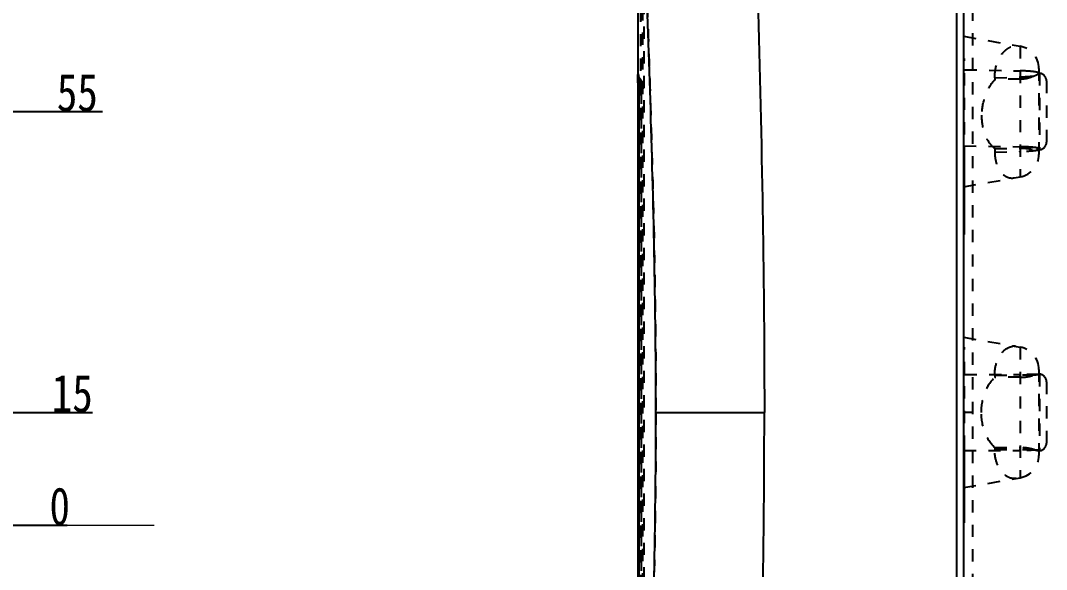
# Model space of a CAD drawing. Header units: millimetres. Extents: x 1937 to 4271, y -9032 to 1737.
# Drawn here: x 2941.5 to 3077.9, y -2422.4 to -2349.4 of the extents above; entities that cross this region are included whole.
import ezdxf

# ---------------------------------------------------------------- set-up
doc = ezdxf.new("R2010")
doc.units = ezdxf.units.MM
doc.header["$LTSCALE"] = 16.335
doc.header["$PDMODE"] = 3
doc.header["$PDSIZE"] = 0.3125
doc.linetypes.add('CENTER', pattern=[0.6, 0.375, -0.075, 0.075, -0.075])
doc.linetypes.add('HIDDEN', pattern=[0.2, 0.1, -0.1])
doc.layers.get('0').update_dxf_attribs({"linetype": 'CONTINUOUS'})
doc.layers.get('Defpoints').update_dxf_attribs({"linetype": 'CONTINUOUS'})
doc.layers.add('center', color=1, linetype='CENTER', lineweight=9)
doc.layers.add('DEFAULT_2', color=8, linetype='HIDDEN')
doc.layers.add('dim', color=3, linetype='CONTINUOUS')
doc.styles.get("Standard").update_dxf_attribs({"font": 'txt', "width": 0.8})
doc.dimstyles.new('副本 ISO-25-1', dxfattribs={"dimtxt": 10, "dimasz": 10, "dimexe": 0, "dimexo": 0, "dimgap": 0, "dimtad": 1, "dimtxsty": 'Standard', "dimcen": 0, "dimclrd": 6, "dimclre": 6, "dimclrt": 4, "dimazin": 0, "dimtfac": 1, "dimtofl": 0, "dimtmove": 0, "dimatfit": 3, "dimfxl": 0, "dimarcsym": 0})

# ---------------------------------------------------------------- blocks, each defined once
blk = doc.blocks.new('*D89')
at = {"layer": 'Defpoints', "color": 0}
for p in [(2716.05, -2416.5), (2911.87, -2416.5), (2945.69, -2416.5)]:
    blk.add_point(p, dxfattribs=at)
at = {"layer": 'dim', "color": 6, "lineweight": -2}
blk.add_line((2911.87, -2416.5), (2947.69, -2416.5), dxfattribs=at)
at = {"layer": 'dim', "color": 4, "insert": (2946.69, -2414), "char_height": 5, "attachment_point": 5}
blk.add_mtext('0', dxfattribs=at)
blk = doc.blocks.new('*D90')
at = {"layer": 'Defpoints', "color": 0}
for p in [(2888.26, -2401.5, 0), (2945.69, -2401.5), (2716.05, -2416.5)]:
    blk.add_point(p, dxfattribs=at)
at = {"layer": 'dim', "color": 6, "lineweight": -2}
blk.add_line((2888.26, -2401.5), (2951.03, -2401.5), dxfattribs=at)
at = {"layer": 'dim', "color": 4, "insert": (2948.36, -2399), "char_height": 5, "attachment_point": 5}
blk.add_mtext('15', dxfattribs=at)
blk = doc.blocks.new('*D91')
at = {"layer": 'Defpoints', "color": 0}
for p in [(2887.01, -2361.5), (2945.69, -2361.5), (2716.05, -2416.5)]:
    blk.add_point(p, dxfattribs=at)
at = {"layer": 'dim', "color": 6, "lineweight": -2}
blk.add_line((2887.01, -2361.5), (2952.36, -2361.5), dxfattribs=at)
at = {"layer": 'dim', "color": 4, "insert": (2949.03, -2359), "char_height": 5, "attachment_point": 5}
blk.add_mtext('55', dxfattribs=at)
blk = doc.blocks.new('*D92')
at = {"layer": 'Defpoints', "color": 0}
for p in [(2887.34, -2339.5), (2945.69, -2339.5), (2716.05, -2416.5)]:
    blk.add_point(p, dxfattribs=at)
at = {"layer": 'dim', "color": 6, "lineweight": -2}
blk.add_line((2887.34, -2339.5), (2952.36, -2339.5), dxfattribs=at)
at = {"layer": 'dim', "color": 4, "insert": (2949.03, -2337), "char_height": 5, "attachment_point": 5}
blk.add_mtext('77', dxfattribs=at)
blk = doc.blocks.new('*D93')
at = {"layer": 'Defpoints', "color": 0}
for p in [(2880.06, -2322.5), (2945.69, -2322.5), (2716.05, -2416.5)]:
    blk.add_point(p, dxfattribs=at)
at = {"layer": 'dim', "color": 6, "lineweight": -2}
blk.add_line((2880.06, -2322.5), (2952.36, -2322.5), dxfattribs=at)
at = {"layer": 'dim', "color": 4, "insert": (2949.03, -2320), "char_height": 5, "attachment_point": 5}
blk.add_mtext('94', dxfattribs=at)
blk = doc.blocks.new('*D94')
at = {"layer": 'Defpoints', "color": 0}
for p in [(2858.7, -2291.5), (2945.69, -2291.5), (2716.05, -2416.5)]:
    blk.add_point(p, dxfattribs=at)
at = {"layer": 'dim', "color": 6, "lineweight": -2}
blk.add_line((2858.7, -2291.5), (2955.03, -2291.5), dxfattribs=at)
at = {"layer": 'dim', "color": 4, "insert": (2950.36, -2289), "char_height": 5, "attachment_point": 5}
blk.add_mtext('125', dxfattribs=at)
blk = doc.blocks.new('*D95')
at = {"layer": 'Defpoints', "color": 0}
for p in [(2719.37, -2248.5), (2945.69, -2248.5), (2716.05, -2416.5)]:
    blk.add_point(p, dxfattribs=at)
at = {"layer": 'dim', "color": 6, "lineweight": -2}
blk.add_line((2719.37, -2248.5), (2955.03, -2248.5), dxfattribs=at)
at = {"layer": 'dim', "color": 4, "insert": (2950.36, -2246), "char_height": 5, "attachment_point": 5}
blk.add_mtext('168', dxfattribs=at)
blk = doc.blocks.new('*D96')
at = {"layer": 'Defpoints', "color": 0}
for p in [(2779.13, -2250.5), (2945.69, -2255.89), (2716.05, -2416.5)]:
    blk.add_point(p, dxfattribs=at)
at = {"layer": 'dim', "color": 6, "lineweight": -2}
for p, q in [((2779.13, -2250.5), (2937.69, -2250.5)), ((2937.69, -2250.5), (2941.69, -2255.89)), ((2941.69, -2255.89), (2955.03, -2255.89))]:
    blk.add_line(p, q, dxfattribs=at)
at = {"layer": 'dim', "color": 4, "insert": (2950.36, -2253.39), "char_height": 5, "attachment_point": 5}
blk.add_mtext('166', dxfattribs=at)
blk = doc.blocks.new('*D97')
at = {"layer": 'Defpoints', "color": 0}
for p in [(2887.26, -2226.5, 0), (2945.69, -2226.5), (2716.05, -2416.5)]:
    blk.add_point(p, dxfattribs=at)
at = {"layer": 'dim', "color": 6, "lineweight": -2}
blk.add_line((2887.26, -2226.5), (2954.36, -2226.5), dxfattribs=at)
at = {"layer": 'dim', "color": 4, "insert": (2950.03, -2224), "char_height": 5, "attachment_point": 5}
blk.add_mtext('190', dxfattribs=at)
blk = doc.blocks.new('*D98')
at = {"layer": 'Defpoints', "color": 0}
for p in [(2716.05, -2416.5), (2888.22, -2438.5), (2945.69, -2438.5)]:
    blk.add_point(p, dxfattribs=at)
at = {"layer": 'dim', "color": 6, "lineweight": -2}
blk.add_line((2888.22, -2438.5), (2952.36, -2438.5), dxfattribs=at)
at = {"layer": 'dim', "color": 4, "insert": (2949.03, -2436), "char_height": 5, "attachment_point": 5}
blk.add_mtext('22', dxfattribs=at)
blk = doc.blocks.new('*D99')
at = {"layer": 'Defpoints', "color": 0}
for p in [(2716.05, -2416.5), (2882.14, -2472.5), (2945.69, -2472.5)]:
    blk.add_point(p, dxfattribs=at)
at = {"layer": 'dim', "color": 6, "lineweight": -2}
blk.add_line((2882.14, -2472.5), (2952.36, -2472.5), dxfattribs=at)
at = {"layer": 'dim', "color": 4, "insert": (2949.03, -2470), "char_height": 5, "attachment_point": 5}
blk.add_mtext('56', dxfattribs=at)
blk = doc.blocks.new('*D100')
at = {"layer": 'Defpoints', "color": 0}
for p in [(2716.05, -2416.5), (2903.62, -2488.5), (2945.69, -2488.5)]:
    blk.add_point(p, dxfattribs=at)
at = {"layer": 'dim', "color": 6, "lineweight": -2}
blk.add_line((2903.62, -2488.5), (2952.36, -2488.5), dxfattribs=at)
at = {"layer": 'dim', "color": 4, "insert": (2949.03, -2486), "char_height": 5, "attachment_point": 5}
blk.add_mtext('72', dxfattribs=at)
blk = doc.blocks.new('*D101')
at = {"layer": 'Defpoints', "color": 0}
for p in [(2716.05, -2416.5), (2863.05, -2504.5), (2945.69, -2504.5)]:
    blk.add_point(p, dxfattribs=at)
at = {"layer": 'dim', "color": 6, "lineweight": -2}
blk.add_line((2863.05, -2504.5), (2952.36, -2504.5), dxfattribs=at)
at = {"layer": 'dim', "color": 4, "insert": (2949.03, -2502), "char_height": 5, "attachment_point": 5}
blk.add_mtext('88', dxfattribs=at)
blk = doc.blocks.new('*D102')
at = {"layer": 'Defpoints', "color": 0}
for p in [(2716.05, -2416.5), (2834.05, -2526.5), (2945.69, -2526.5)]:
    blk.add_point(p, dxfattribs=at)
at = {"layer": 'dim', "color": 6, "lineweight": -2}
blk.add_line((2834.05, -2526.5), (2953.03, -2526.5), dxfattribs=at)
at = {"layer": 'dim', "color": 4, "insert": (2949.36, -2524), "char_height": 5, "attachment_point": 5}
blk.add_mtext('110', dxfattribs=at)
blk = doc.blocks.new('*D103')
at = {"layer": 'Defpoints', "color": 0}
for p in [(2716.05, -2416.5), (2756.05, -2540), (2945.69, -2545.59)]:
    blk.add_point(p, dxfattribs=at)
at = {"layer": 'dim', "color": 6, "lineweight": -2}
for p, q in [((2756.05, -2540), (2937.69, -2540)), ((2937.69, -2540), (2941.69, -2545.59)), ((2941.69, -2545.59), (2961.03, -2545.59))]:
    blk.add_line(p, q, dxfattribs=at)
at = {"layer": 'dim', "color": 4, "insert": (2953.36, -2542.67), "char_height": 5, "attachment_point": 5}
blk.add_mtext('123,5', dxfattribs=at)
blk = doc.blocks.new('*D104')
at = {"layer": 'Defpoints', "color": 0}
for p in [(2716.05, -2416.5), (2791.62, -2537), (2945.69, -2537)]:
    blk.add_point(p, dxfattribs=at)
at = {"layer": 'dim', "color": 6, "lineweight": -2}
blk.add_line((2791.62, -2537), (2960.36, -2537), dxfattribs=at)
at = {"layer": 'dim', "color": 4, "insert": (2953.03, -2534.09), "char_height": 5, "attachment_point": 5}
blk.add_mtext('120,5', dxfattribs=at)
blk = doc.blocks.new('*D105')
at = {"layer": 'Defpoints', "color": 0}
for p in [(2716.05, -2416.5), (2911.87, -2566.5), (2945.69, -2566.5)]:
    blk.add_point(p, dxfattribs=at)
at = {"layer": 'dim', "color": 6, "lineweight": -2}
blk.add_line((2911.87, -2566.5), (2954.36, -2566.5), dxfattribs=at)
at = {"layer": 'dim', "color": 4, "insert": (2950.03, -2564), "char_height": 5, "attachment_point": 5}
blk.add_mtext('150', dxfattribs=at)
blk = doc.blocks.new('*D106')
at = {"layer": 'Defpoints', "color": 0}
for p in [(2716.05, -2416.5), (2899.85, -2606.5, 0), (2945.69, -2606.5)]:
    blk.add_point(p, dxfattribs=at)
at = {"layer": 'dim', "color": 6, "lineweight": -2}
blk.add_line((2899.85, -2606.5), (2954.36, -2606.5), dxfattribs=at)
at = {"layer": 'dim', "color": 4, "insert": (2950.03, -2604), "char_height": 5, "attachment_point": 5}
blk.add_mtext('190', dxfattribs=at)

msp = doc.modelspace()

# ---------------------------------------------------------------- linework, layer by layer
at = {"color": 7, "linetype": 'Continuous'}
for p, q in [((3066.939, -2572.663), (3066.939, -2272.794)), ((3066.013, -2521.959), (3066.013, -2281.056)), ((3023.581, -2315.401), (3023.581, -2487.606)), ((3023.704, -2357.471), (3023.714, -2357.774)), ((3023.625, -2358.856), (3023.582, -2358.856)), ((3023.727, -2358.487), (3023.728, -2358.856)), ((3023.727, -2358.856), (3023.727, -2444.151)), ((3023.727, -2358.856), (3023.729, -2358.856)), ((3067.039, -2367.832), (3066.939, -2367.832)), ((3067.039, -2377.832), (3067.039, -2367.832)), ((3067.039, -2377.832), (3066.939, -2377.832)), ((3025.99, -2401.503), (3040.413, -2401.503)), ((3067.039, -2406.193), (3066.939, -2406.193)), ((3067.039, -2416.193), (3067.039, -2406.193)), ((3067.039, -2416.193), (3066.939, -2416.193))]:
    msp.add_line(p, q, dxfattribs=at)
for points in [[(3023.656, -2356.723), (3023.655, -2356.716), (3023.659, -2356.75), (3023.669, -2356.85), (3023.68, -2357.006), (3023.692, -2357.214), (3023.704, -2357.471)], [(3023.714, -2357.774), (3023.722, -2358.115), (3023.727, -2358.487)]]:
    msp.add_lwpolyline(points, dxfattribs=at)
for centre, radius, start, end in [((3120.289, -2358.147), 96.706, 179.53597, 179.93548), ((3379.676, -2358.748), 356.094, 179.88576, 180.01745), ((2990.431, -2358.705), 33.298, 1.10937, 1.68812)]:
    msp.add_arc(centre, radius, start, end, dxfattribs=at)
for points, knots in [([(3039.486, -2344.793), (3039.751, -2354.213), (3040.1, -2368.37), (3040.369, -2387.275), (3040.414, -2396.758), (3040.414, -2401.503)], [0, 0, 0, 0, 0.4984172, 0.7490119, 1, 1, 1, 1]), ([(3025.99, -2401.503), (3025.99, -2396.965), (3025.86, -2378.895), (3025.312, -2360.831), (3024.827, -2347.309)], [0, 0, 0, 0, 0.2511772, 1, 1, 1, 1]), ([(3023.607, -2356.575), (3023.598, -2356.674), (3023.591, -2356.937), (3023.587, -2357.2), (3023.586, -2357.363)], [0, 0, 0, 0, 0.3784287, 1, 1, 1, 1]), ([(3023.651, -2356.616), (3023.648, -2356.589), (3023.644, -2356.551), (3023.633, -2356.517), (3023.63, -2356.5), (3023.618, -2356.502), (3023.616, -2356.519), (3023.61, -2356.542), (3023.609, -2356.563), (3023.607, -2356.575)], [0, 0, 0, 0, 0.4152984, 0.5337115, 0.5959344, 0.623335, 0.6910429, 0.8158161, 1, 1, 1, 1]), ([(3023.714, -2357.724), (3023.707, -2357.498), (3023.692, -2357.128), (3023.669, -2356.759), (3023.651, -2356.616)], [0, 0, 0, 0, 0.6111773, 1, 1, 1, 1]), ([(3023.729, -2358.856), (3023.729, -2358.789), (3023.728, -2358.524), (3023.726, -2358.258), (3023.722, -2358.06)], [0, 0, 0, 0, 0.2533866, 1, 1, 1, 1]), ([(3024.827, -2455.698), (3024.988, -2451.213), (3025.602, -2433.155), (3025.99, -2415.085), (3025.99, -2401.503)], [0, 0, 0, 0, 0.2483536, 1, 1, 1, 1]), ([(3039.486, -2458.214), (3039.751, -2448.794), (3040.1, -2434.637), (3040.369, -2415.732), (3040.414, -2406.249), (3040.414, -2401.503)], [0, 0, 0, 0, 0.4984172, 0.7490119, 1, 1, 1, 1])]:
    msp.add_open_spline(points, degree=3, knots=knots, dxfattribs=at)
at = {"layer": 'center', "color": 1, "linetype": 'CENTER', "ltscale": 2.674503}
msp.add_line((2471.045, -2416.503), (2961.045, -2416.503), dxfattribs=at)
at = {"layer": 'DEFAULT_2', "color": 8, "linetype": 'HIDDEN'}
for p, q in [((3068.145, -2525.87), (3068.145, -2277.175)), ((3024.363, -2311.009), (3024.363, -2491.998)), ((3024.19, -2311.813), (3024.19, -2491.194)), ((3023.941, -2315.265), (3023.94, -2487.742)), ((3066.939, -2351.503), (3074.46, -2352.83)), ((3074.46, -2352.83), (3074.46, -2370.177)), ((3067.039, -2354.463), (3066.939, -2354.463)), ((3067.039, -2367.832), (3067.039, -2354.463)), ((3023.656, -2356.719), (3023.655, -2356.717)), ((3067.039, -2355.943), (3074.46, -2356.09)), ((3076.939, -2355.784), (3076.939, -2367.223)), ((3077.026, -2356.424), (3076.939, -2356.416)), ((3077.026, -2356.424), (3077.026, -2366.583)), ((3023.692, -2357.214), (3023.695, -2357.277)), ((3023.704, -2357.471), (3023.706, -2357.54)), ((3023.714, -2357.774), (3023.716, -2357.842)), ((3024.038, -2357.358), (3024.038, -2357.358)), ((3071.05, -2357.003), (3074.46, -2356.932)), ((3071.05, -2357.003), (3071.05, -2357.265)), ((3077.939, -2357.421), (3077.939, -2365.586)), ((3023.727, -2358.856), (3023.625, -2358.856)), ((3023.722, -2358.115), (3023.723, -2358.176)), ((3023.727, -2358.487), (3023.727, -2358.536)), ((3024.19, -2358.856), (3023.729, -2358.856)), ((3024.006, -2358.856), (3024.006, -2444.151)), ((3067.039, -2359.463), (3066.939, -2359.463)), ((3067.039, -2364.463), (3066.939, -2364.463)), ((3066.939, -2366.066), (3074.46, -2366.182)), ((3071.05, -2366.408), (3071.05, -2366.892)), ((3071.05, -2366.892), (3074.46, -2366.837)), ((3076.901, -2366.578), (3076.806, -2366.603)), ((3077.026, -2366.583), (3076.808, -2366.602)), ((3066.939, -2371.503), (3074.46, -2370.177)), ((3067.039, -2372.832), (3066.939, -2372.832)), ((3066.939, -2391.503), (3074.46, -2392.83)), ((3067.039, -2392.824), (3066.939, -2392.824)), ((3067.039, -2406.193), (3067.039, -2392.824)), ((3074.46, -2392.83), (3074.46, -2410.177)), ((3076.939, -2395.784), (3076.939, -2407.223)), ((3067.039, -2396.441), (3074.46, -2396.458)), ((3071.05, -2396.559), (3074.46, -2396.551)), ((3071.05, -2396.559), (3071.05, -2396.848)), ((3077.026, -2396.424), (3076.907, -2396.413)), ((3077.026, -2396.424), (3077.026, -2406.583)), ((3077.939, -2397.421), (3077.939, -2405.586)), ((3067.039, -2397.824), (3066.939, -2397.824)), ((3068.145, -2401.503), (3066.939, -2401.503)), ((3067.039, -2402.824), (3066.939, -2402.824)), ((3066.939, -2406.566), (3074.46, -2406.549)), ((3071.05, -2406.159), (3071.05, -2406.448)), ((3071.05, -2406.448), (3074.46, -2406.456)), ((3076.581, -2406.526), (3076.385, -2406.472)), ((3077.026, -2406.583), (3076.907, -2406.594)), ((3066.939, -2411.503), (3074.46, -2410.177)), ((3067.039, -2411.193), (3066.939, -2411.193))]:
    msp.add_line(p, q, dxfattribs=at)
for points in [[(3023.655, -2356.717), (3023.662, -2356.771), (3023.672, -2356.888), (3023.683, -2357.059)], [(3024.037, -2357.357), (3023.849, -2357.157), (3023.723, -2356.935), (3023.665, -2356.763), (3023.656, -2356.719)], [(3024.037, -2357.357), (3023.878, -2357.195), (3023.737, -2356.966), (3023.669, -2356.78), (3023.656, -2356.723)], [(3024.363, -2358.052), (3024.347, -2357.893), (3024.232, -2357.591), (3024.038, -2357.358)], [(3024.363, -2358.052), (3024.342, -2357.872), (3024.217, -2357.568), (3024.038, -2357.358)]]:
    msp.add_lwpolyline(points, dxfattribs=at)
for centre, radius, start, end in [((3073.939, -2355.784), 3, 0, 80), ((3076.939, -2357.42), 1, 0, 85), ((3353.586, -2358.775), 330.005, 179.81347, 180.01402), ((2996.607, -2358.506), 27.119, 1.69455, 2.40768), ((2993.431, -2358.608), 30.296, 1.49423, 1.70977), ((2992.531, -2358.631), 31.197, 1.0473, 1.49392), ((2989.09, -2358.691), 34.638, 0.71236, 1.04283), ((3077.899, -2556.607), 199.459, 90.98802, 91.96795), ((2975.658, -2358.84), 48.07, 359.98106, 0.69073), ((3076.939, -2365.587), 1, 275, 0), ((3070.59, -2167.616), 198.793, 270.13259, 271.11555), ((3073.939, -2367.223), 3, 280, 0), ((3073.624, -2394.41), 1.702, 80.05941, 97.55968), ((3073.939, -2395.784), 3, 0, 80), ((3073.586, -2597.236), 200.405, 89.75008, 90.72508), ((3076.939, -2397.42), 1, 0, 85), ((3076.939, -2405.587), 1, 275, 0), ((3073.586, -2205.771), 200.405, 269.27492, 270.24992), ((3073.939, -2407.223), 3, 280, 0), ((3073.624, -2408.597), 1.702, 262.55551, 279.94246)]:
    msp.add_arc(centre, radius, start, end, dxfattribs=at)
for points, knots in [([(3024.827, -2347.309), (3024.988, -2351.794), (3025.602, -2369.852), (3025.99, -2387.922), (3025.99, -2401.503)], [0, 0, 0, 0, 0.2483536, 1, 1, 1, 1]), ([(3071.05, -2357.003), (3071.05, -2356.377), (3071.242, -2355.206), (3071.892, -2353.942), (3072.573, -2353.246), (3073.093, -2352.913), (3073.635, -2352.745), (3074, -2352.748), (3074.172, -2352.779)], [0, 0, 0, 0, 0.3206228, 0.5969494, 0.7131817, 0.8164876, 0.9104164, 1, 1, 1, 1]), ([(3023.584, -2357.701), (3023.584, -2357.472), (3023.588, -2357.104), (3023.594, -2356.736), (3023.605, -2356.596)], [0, 0, 0, 0, 0.6206926, 1, 1, 1, 1]), ([(3023.605, -2356.596), (3023.608, -2356.562), (3023.618, -2356.437), (3023.642, -2356.549), (3023.646, -2356.576)], [0, 0, 0, 0, 0.5504161, 1, 1, 1, 1]), ([(3023.646, -2356.576), (3023.66, -2356.675), (3023.68, -2356.939), (3023.695, -2357.203), (3023.701, -2357.367)], [0, 0, 0, 0, 0.3798171, 1, 1, 1, 1]), ([(3076.939, -2356.423), (3076.939, -2356.398), (3076.871, -2356.342), (3076.735, -2356.298), (3076.512, -2356.245), (3076.074, -2356.18), (3075.38, -2356.12), (3074.787, -2356.097), (3074.46, -2356.09)], [0, 0, 0, 0, 0.0292833, 0.0871899, 0.1769813, 0.2968207, 0.6132427, 1, 1, 1, 1]), ([(3075.439, -2356.131), (3075.362, -2356.126), (3075.036, -2356.107), (3074.709, -2356.095), (3074.46, -2356.09)], [0, 0, 0, 0, 0.2377672, 1, 1, 1, 1]), ([(3076.758, -2356.307), (3076.589, -2356.255), (3076.147, -2356.188), (3075.706, -2356.148), (3075.439, -2356.131)], [0, 0, 0, 0, 0.3983224, 1, 1, 1, 1]), ([(3076.169, -2356.822), (3076.279, -2356.778), (3076.434, -2356.71), (3076.622, -2356.616), (3076.732, -2356.557), (3076.818, -2356.507), (3076.883, -2356.468), (3076.917, -2356.44), (3076.939, -2356.425), (3076.939, -2356.419)], [0, 0, 0, 0, 0.409997, 0.5796434, 0.722917, 0.8379384, 0.9230563, 0.9770933, 1, 1, 1, 1]), ([(3076.939, -2356.423), (3076.939, -2356.398), (3076.871, -2356.341), (3076.805, -2356.322), (3076.758, -2356.307)], [0, 0, 0, 0, 0.3358564, 1, 1, 1, 1]), ([(3023.938, -2358.856), (3023.933, -2358.666), (3023.949, -2358.389), (3023.969, -2358.036), (3023.985, -2357.809), (3024.001, -2357.624), (3024.014, -2357.496), (3024.022, -2357.423), (3024.029, -2357.385), (3024.03, -2357.37), (3024.035, -2357.356), (3024.037, -2357.358)], [0, 0, 0, 0, 0.379559, 0.5527243, 0.7055207, 0.831686, 0.9254112, 0.9586346, 0.9822513, 0.995942, 1, 1, 1, 1]), ([(3024.003, -2358.856), (3023.998, -2358.671), (3024.012, -2358.401), (3024.027, -2358.055), (3024.035, -2357.831), (3024.042, -2357.644), (3024.045, -2357.515), (3024.044, -2357.436), (3024.043, -2357.397), (3024.04, -2357.373), (3024.04, -2357.36), (3024.037, -2357.358)], [0, 0, 0, 0, 0.3704901, 0.5407073, 0.6922093, 0.8189498, 0.9151423, 0.9502867, 0.9763134, 0.9929102, 1, 1, 1, 1]), ([(3024.19, -2358.856), (3024.19, -2358.738), (3024.207, -2358.571), (3024.253, -2358.371), (3024.286, -2358.257), (3024.316, -2358.17), (3024.338, -2358.114), (3024.35, -2358.082), (3024.358, -2358.066), (3024.359, -2358.058), (3024.363, -2358.053), (3024.363, -2358.052)], [0, 0, 0, 0, 0.4280118, 0.6034008, 0.7467945, 0.8578499, 0.9369096, 0.9645245, 0.9842337, 0.9960576, 1, 1, 1, 1]), ([(3024.19, -2358.856), (3024.19, -2358.738), (3024.21, -2358.532), (3024.271, -2358.303), (3024.315, -2358.169), (3024.343, -2358.106), (3024.352, -2358.067), (3024.363, -2358.052)], [0, 0, 0, 0, 0.4280556, 0.7466961, 0.8577766, 0.9368668, 1, 1, 1, 1]), ([(3024.363, -2358.052), (3024.363, -2358.057), (3024.351, -2358.072), (3024.342, -2358.109), (3024.315, -2358.17), (3024.287, -2358.257), (3024.252, -2358.371), (3024.207, -2358.571), (3024.19, -2358.738), (3024.19, -2358.856)], [0, 0, 0, 0, 0.0157683, 0.0630911, 0.1421497, 0.2532058, 0.3966021, 0.5719938, 1, 1, 1, 1]), ([(3069.371, -2361.503), (3069.433, -2360.671), (3069.776, -2359.143), (3070.574, -2357.785), (3071.05, -2357.265)], [0, 0, 0, 0, 0.5423959, 1, 1, 1, 1]), ([(3076.169, -2356.822), (3076.048, -2356.837), (3075.481, -2356.898), (3074.91, -2356.923), (3074.46, -2356.932)], [0, 0, 0, 0, 0.2122681, 1, 1, 1, 1]), ([(3074.46, -2357.177), (3074.622, -2357.175), (3075.205, -2357.132), (3075.776, -2356.978), (3076.169, -2356.822)], [0, 0, 0, 0, 0.2768098, 1, 1, 1, 1]), ([(3023.96, -2358.181), (3023.956, -2358.235), (3023.94, -2358.46), (3023.929, -2358.685), (3023.938, -2358.856)], [0, 0, 0, 0, 0.2400041, 1, 1, 1, 1]), ([(3024.021, -2358.18), (3024.018, -2358.235), (3024.004, -2358.459), (3023.993, -2358.685), (3024.003, -2358.856)], [0, 0, 0, 0, 0.2402945, 1, 1, 1, 1]), ([(3071.05, -2366.408), (3070.768, -2366.189), (3070.081, -2365.423), (3069.406, -2363.725), (3069.314, -2362.276), (3069.371, -2361.503)], [0, 0, 0, 0, 0.200101, 0.5661301, 1, 1, 1, 1]), ([(3076.939, -2366.441), (3076.939, -2366.419), (3076.864, -2366.376), (3076.736, -2366.344), (3076.51, -2366.302), (3076.215, -2366.268), (3075.848, -2366.236), (3075.256, -2366.201), (3074.787, -2366.187), (3074.46, -2366.182)], [0, 0, 0, 0, 0.0256402, 0.0822442, 0.1717566, 0.2919391, 0.4395421, 0.6103246, 1, 1, 1, 1]), ([(3076.237, -2366.272), (3076.114, -2366.259), (3075.523, -2366.209), (3074.93, -2366.189), (3074.46, -2366.182)], [0, 0, 0, 0, 0.2084759, 1, 1, 1, 1]), ([(3071.05, -2366.892), (3071.05, -2367.421), (3071.185, -2368.393), (3071.78, -2369.59), (3072.546, -2370.2), (3073.191, -2370.359), (3073.505, -2370.346), (3073.657, -2370.319)], [0, 0, 0, 0, 0.3266207, 0.595417, 0.8086167, 0.9047348, 1, 1, 1, 1]), ([(3074.46, -2366.371), (3074.723, -2366.366), (3075.215, -2366.387), (3075.881, -2366.48), (3076.396, -2366.569), (3076.691, -2366.612), (3076.807, -2366.602)], [0, 0, 0, 0, 0.3336941, 0.6247672, 0.8531539, 1, 1, 1, 1]), ([(3076.899, -2366.596), (3076.866, -2366.62), (3076.77, -2366.658), (3076.495, -2366.722), (3076.006, -2366.769), (3075.289, -2366.818), (3074.751, -2366.832), (3074.46, -2366.837)], [0, 0, 0, 0, 0.0492601, 0.1236346, 0.3444174, 0.6458079, 1, 1, 1, 1]), ([(3076.612, -2366.693), (3076.574, -2366.699), (3076.395, -2366.726), (3076.215, -2366.747), (3076.072, -2366.76)], [0, 0, 0, 0, 0.2101213, 1, 1, 1, 1]), ([(3076.807, -2366.602), (3076.793, -2366.603), (3076.728, -2366.606), (3076.663, -2366.601), (3076.611, -2366.596)], [0, 0, 0, 0, 0.2099211, 1, 1, 1, 1]), ([(3076.899, -2366.613), (3076.867, -2366.636), (3076.769, -2366.666), (3076.671, -2366.683), (3076.612, -2366.693)], [0, 0, 0, 0, 0.3959891, 1, 1, 1, 1]), ([(3076.939, -2366.441), (3076.939, -2366.419), (3076.863, -2366.376), (3076.804, -2366.362), (3076.758, -2366.351)], [0, 0, 0, 0, 0.3117572, 1, 1, 1, 1]), ([(3071.05, -2396.559), (3071.05, -2395.98), (3071.212, -2394.905), (3071.878, -2393.586), (3072.712, -2392.89), (3073.415, -2392.696), (3073.755, -2392.705), (3073.918, -2392.734)], [0, 0, 0, 0, 0.3242702, 0.5969591, 0.8125182, 0.9075169, 1, 1, 1, 1]), ([(3069.288, -2401.503), (3069.288, -2400.563), (3069.571, -2398.854), (3070.49, -2397.352), (3071.05, -2396.848)], [0, 0, 0, 0, 0.5552581, 1, 1, 1, 1]), ([(3076.939, -2396.494), (3076.939, -2396.49), (3076.915, -2396.493), (3076.889, -2396.486), (3076.828, -2396.485), (3076.752, -2396.481), (3076.651, -2396.478), (3076.478, -2396.474), (3076.214, -2396.47), (3075.848, -2396.465), (3075.424, -2396.462), (3074.954, -2396.459), (3074.628, -2396.458), (3074.46, -2396.458)], [0, 0, 0, 0, 0.0048105, 0.0186649, 0.0415217, 0.0732582, 0.1136959, 0.1624691, 0.2833683, 0.4324241, 0.6052148, 0.7966679, 1, 1, 1, 1]), ([(3076.385, -2396.535), (3076.257, -2396.538), (3075.616, -2396.547), (3074.974, -2396.55), (3074.46, -2396.551)], [0, 0, 0, 0, 0.1985784, 1, 1, 1, 1]), ([(3074.46, -2396.833), (3074.824, -2396.835), (3075.476, -2396.772), (3076.108, -2396.612), (3076.385, -2396.535)], [0, 0, 0, 0, 0.5589604, 1, 1, 1, 1]), ([(3076.385, -2396.535), (3076.497, -2396.504), (3076.646, -2396.46), (3076.82, -2396.42), (3076.883, -2396.411), (3076.907, -2396.413)], [0, 0, 0, 0, 0.6507301, 0.8648479, 1, 1, 1, 1]), ([(3025.99, -2401.503), (3025.99, -2406.042), (3025.86, -2424.112), (3025.312, -2442.176), (3024.827, -2455.698)], [0, 0, 0, 0, 0.2511772, 1, 1, 1, 1]), ([(3071.05, -2406.159), (3070.49, -2405.655), (3069.571, -2404.153), (3069.288, -2402.444), (3069.288, -2401.503)], [0, 0, 0, 0, 0.4446711, 1, 1, 1, 1]), ([(3073.918, -2410.273), (3073.755, -2410.302), (3073.415, -2410.311), (3072.712, -2410.116), (3071.878, -2409.421), (3071.212, -2408.101), (3071.05, -2407.027), (3071.05, -2406.448)], [0, 0, 0, 0, 0.0924849, 0.1874865, 0.4030516, 0.6757396, 1, 1, 1, 1]), ([(3076.385, -2406.472), (3076.108, -2406.395), (3075.476, -2406.235), (3074.824, -2406.172), (3074.46, -2406.173)], [0, 0, 0, 0, 0.4409995, 1, 1, 1, 1]), ([(3076.385, -2406.472), (3076.257, -2406.469), (3075.616, -2406.46), (3074.974, -2406.457), (3074.46, -2406.456)], [0, 0, 0, 0, 0.1985784, 1, 1, 1, 1]), ([(3076.939, -2406.512), (3076.939, -2406.516), (3076.915, -2406.514), (3076.889, -2406.521), (3076.828, -2406.522), (3076.752, -2406.526), (3076.651, -2406.528), (3076.478, -2406.533), (3076.214, -2406.537), (3075.848, -2406.542), (3075.424, -2406.545), (3074.954, -2406.548), (3074.628, -2406.549), (3074.46, -2406.549)], [0, 0, 0, 0, 0.0048105, 0.0186649, 0.0415217, 0.0732582, 0.1136959, 0.1624691, 0.2833683, 0.4324241, 0.6052148, 0.7966679, 1, 1, 1, 1]), ([(3076.385, -2406.472), (3076.497, -2406.503), (3076.646, -2406.547), (3076.82, -2406.587), (3076.883, -2406.596), (3076.907, -2406.594)], [0, 0, 0, 0, 0.6507301, 0.8648479, 1, 1, 1, 1]), ([(3076.907, -2406.594), (3076.902, -2406.594), (3076.875, -2406.595), (3076.848, -2406.591), (3076.827, -2406.587)], [0, 0, 0, 0, 0.1932493, 1, 1, 1, 1])]:
    msp.add_open_spline(points, degree=3, knots=knots, dxfattribs=at)
for points in [[(3076.901, -2366.578), (3076.912, -2366.572), (3076.922, -2366.563), (3076.929, -2366.552)], [(3076.929, -2366.553), (3076.922, -2366.563), (3076.912, -2366.572), (3076.901, -2366.578)], [(3076.929, -2366.552), (3076.936, -2366.542), (3076.939, -2366.529), (3076.939, -2366.516)], [(3076.939, -2366.516), (3076.939, -2366.529), (3076.936, -2366.542), (3076.929, -2366.553)], [(3076.907, -2396.413), (3076.914, -2396.414), (3076.922, -2396.415), (3076.928, -2396.418)], [(3076.928, -2396.418), (3076.922, -2396.415), (3076.914, -2396.414), (3076.907, -2396.413)], [(3076.928, -2406.588), (3076.922, -2406.592), (3076.914, -2406.593), (3076.907, -2406.594)], [(3076.907, -2406.594), (3076.914, -2406.593), (3076.922, -2406.592), (3076.928, -2406.589)]]:
    msp.add_open_spline(points, degree=3, dxfattribs=at)

# ---------------------------------------------------------------- dimensions: what is measured, and where the dimension line sits
at = {"layer": 'dim'}
for feature_location, offset, origin, picture, middle in [((2887.261, -2226.503, 0), (58.433, 0), (2716.045, -2416.503), '*D97', (2950.027, -2224.003)), ((2719.369, -2248.503), (226.325, 0), (2716.045, -2416.503), '*D95', (2950.361, -2246.003)), ((2779.131, -2250.503), (166.563, -5.387), (2716.045, -2416.503), '*D96', (2950.361, -2253.39)), ((2858.697, -2291.503), (86.997, 0), (2716.045, -2416.503), '*D94', (2950.361, -2289.003)), ((2880.064, -2322.503), (65.63, 0), (2716.045, -2416.503), '*D93', (2949.027, -2320.003)), ((2887.337, -2339.503), (58.357, 0), (2716.045, -2416.503), '*D92', (2949.027, -2337.003)), ((2887.011, -2361.503), (58.683, 0), (2716.045, -2416.503), '*D91', (2949.027, -2359.003)), ((2888.265, -2401.503, 0), (57.429, 0), (2716.045, -2416.503), '*D90', (2948.361, -2399.003)), ((2911.8696531, -2416.5034285), (33.8244295, 0), (2716.0450935, -2416.5034283), '*D89', (2946.6940826, -2414.0034285)), ((2888.218, -2438.503), (57.476, 0), (2716.045, -2416.503), '*D98', (2949.027, -2436.003)), ((2882.141, -2472.503), (63.553, 0), (2716.045, -2416.503), '*D99', (2949.027, -2470.003)), ((2903.621, -2488.503), (42.073, 0), (2716.045, -2416.503), '*D100', (2949.027, -2486.003)), ((2863.045, -2504.503), (82.649, 0), (2716.045, -2416.503), '*D101', (2949.027, -2502.003)), ((2834.045, -2526.503), (111.649, 0), (2716.045, -2416.503), '*D102', (2949.361, -2524.003)), ((2756.045, -2540.003), (189.649, -5.587), (2716.045, -2416.503), '*D103', (2953.361, -2542.674)), ((2791.624, -2537.003), (154.07, 0), (2716.045, -2416.503), '*D104', (2953.027, -2534.087)), ((2911.87, -2566.503), (33.824, 0), (2716.045, -2416.503), '*D105', (2950.027, -2564.003)), ((2899.845, -2606.503, 0), (45.849, 0), (2716.045, -2416.503), '*D106', (2950.027, -2604.003))]:
    dim = msp.add_ordinate_dim(feature_location=feature_location, offset=offset, dtype=0, origin=origin, dimstyle='副本 ISO-25-1', override={"dimtxt": 5, "dimasz": 2, "dimfxl": 1.25, "dimarcsym": 1}, dxfattribs=at)
    dim.commit()
    dim.dimension.update_dxf_attribs({"geometry": picture, "text_midpoint": middle})

doc.saveas('drawing.dxf')
